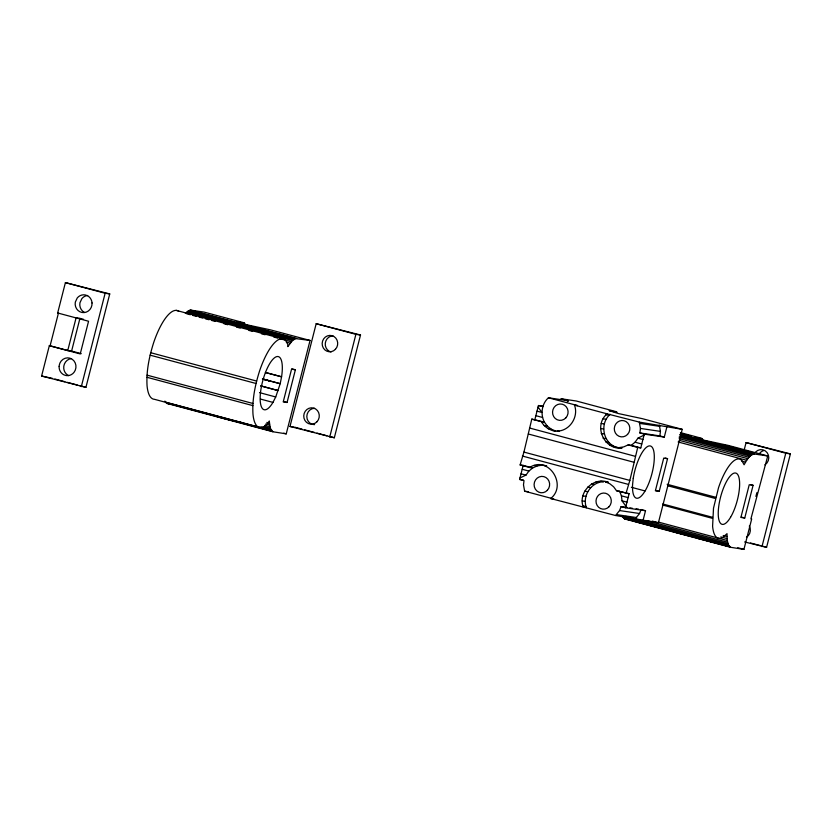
<?xml version="1.0" encoding="UTF-8"?>
<svg xmlns="http://www.w3.org/2000/svg" width="832" height="832" viewBox="0 0 832 832"><rect width="100%" height="100%" fill="white"/><g stroke="black" fill="none" stroke-linecap="round" stroke-linejoin="round"><path stroke-width="1.25" d="M728.468 544.97L727.241 540.509L727.033 533.645L722.977 537.295A40.997 13.135 -75 0 1 712.598 526.23L713.502 508.206L718.546 487.635A40.997 13.135 -75 0 1 741.801 460.512L744.099 464.786C746.533 460.626 749.07 454.969 754.302 453.991L767.749 455.967L750.901 518.908L751.67 519.022L743.933 549.38L730.548 547.279L624.624 518.95L622.544 516.641L728.468 544.97L730.548 547.279M260.343 427.627L154.419 399.298A45.864 14.695 -75 0 1 147.046 385.642C146.203 370.968 149.292 356.387 153.712 342.472A45.864 14.695 -75 0 1 178.932 311.407M272.854 431.756L270.265 428.189L269.277 420.982L268.778 422.573L264.576 426.348A45.864 14.695 -75 0 1 252.97 413.982C252.127 399.308 255.206 384.717 259.626 370.802A45.864 14.695 -75 0 1 285.636 340.465L287.882 344.625L287.841 346.611L292.427 340.59L295.641 338.603L310.055 340.444L286.239 433.857L272.854 431.756L166.941 403.426L164.861 401.118M583.336 507.27C577.533 492.534 593.507 476.341 608.442 482.321L605.363 481.874L609.794 483.735L613.6 486.762L616.512 490.724L629.106 493.73L625.529 507.78L621.109 506.594L619.559 510.557L615.534 515.507L550.67 498.524C567.601 485.233 548.506 455.062 529.63 467.48L520.114 464.942L523.931 452.088L531.794 419.11L544.388 422.115L547.3 426.078L551.106 429.104L555.537 430.966C549.567 430.57 544.284 426.743 541.31 421.658L531.794 419.11M586.414 507.718C581.984 496.163 591.063 481.832 603.678 481.738L600.61 481.281M614.203 447.034L622.034 448.074C603.938 450.216 593.06 425.537 607.11 413.847L639.309 422.094L682.219 429.343L658.403 522.746L615.534 515.507M617.282 447.491C603.075 443.903 599.165 423.467 610.189 414.305M666.838 427.066L664.29 437.091L644.29 434.127L639.881 432.952L640.453 428.428L639.309 422.094M664.29 437.091L659.87 435.906L660.442 431.392L659.298 425.048M567.33 401.638L568.433 400.743L548.434 397.779C541.726 403.676 540.218 414.305 544.388 422.115L541.31 421.658M626.028 493.272L629.855 480.428L637.707 447.439L640.786 447.897L644.29 434.127M280.197 383.708L281.58 376.792A27.498 8.809 -75 0 0 273.374 358.79A27.498 8.809 -75 0 0 260.156 398.018A27.498 8.809 -75 0 0 272.948 402.397L275.725 396.968L280.197 383.708L263.474 379.215M49.338 345.665L80.236 353.933L88.566 321.246L57.668 312.978L65.406 282.62L109.741 293.925L85.935 387.338L41.6 376.033L49.338 345.665L67.756 350.501L76.097 317.814M50.107 345.779L58.438 313.092L57.668 312.978M66.986 350.397L71.604 351.073L79.934 318.386L83.554 319.342M81.318 386.651L105.134 293.249L109.741 293.925M295.391 369.782L291.554 369.21L283.223 401.908L287.061 402.48L295.391 369.782L291.866 368.836M289.994 426.462L316.181 323.71L360.516 335.015L334.329 437.767L289.994 426.462L293.457 426.972M329.711 437.081L355.898 334.329L360.516 335.015M550.67 498.524L553.748 498.982L524.628 491.192L523.484 484.858L524.014 480.626L519.605 479.44L523.182 465.39L532.698 467.938L537.139 465.941L541.902 465.202L546.655 465.795L543.577 465.338M534.872 419.567L538.45 405.517L543.442 406.255M643.032 520.478L645.518 510.734L641.098 509.548L639.548 513.51L635.523 518.471M667.555 458.671L663.718 458.11L655.377 490.797L659.225 491.369L667.555 458.671L665.205 458.047M744.162 450.05L746.065 442.582L790.4 453.887L766.594 547.3L744.598 541.965M753.085 485.306L749.237 484.734L740.906 517.431L744.754 518.003L753.085 485.306L750.734 484.682M755.914 496.444L756.87 492.679M761.977 546.614L785.782 453.211L790.4 453.887M520 477.911L525.959 475.134L528.892 471.078L532.698 467.938L529.63 467.48M618.966 447.626L623.719 446.888L628.16 444.891L631.238 445.349L635.045 442.208L637.978 438.152L644.051 435.105M185.37 313.414L188.687 310.669L190.694 310.128L204.131 312.114L243.859 322.743L244.847 323.346L236.964 321.776L246.334 324.688L270.338 329.826L310.055 340.444M240.375 422.323L241.114 422.375M552.458 430.518L559.104 431.413M75.327 317.699L79.934 318.386M559.26 431.402L557.211 431.101C569.826 431.007 578.916 416.676 574.486 405.122L577.554 405.569L548.434 397.779M606.018 414.752L609.097 415.199M639.839 423.426L659.828 426.379M603.086 418.808L606.164 419.255M640.453 428.428L660.442 431.392M601.245 423.498L604.323 423.956M639.881 432.952L659.87 435.906M600.61 428.522L603.689 428.979M601.234 433.534L604.302 433.982M544.222 425.62L547.3 426.078M548.028 428.646L551.106 429.104M603.065 438.173L606.133 438.63M605.977 442.146L609.055 442.593M609.773 445.162L612.851 445.619M41.6 376.033L52.416 378.373M172.806 404.414L166.941 403.426M538.824 464.755L541.902 465.202M534.061 465.483L537.139 465.941M520.114 464.942L523.182 465.39M595.847 482.009L598.926 482.466M591.417 484.016L594.485 484.463M616.512 490.724L629.106 493.73M587.6 487.146L590.678 487.604M519.605 479.44L523.349 479.991M584.678 491.202L587.746 491.66M582.826 495.903L585.905 496.361M524.628 491.192L528.372 491.743M621.109 506.594L627.359 507.52M629.855 507.884L632.351 508.258M636.106 508.81L638.602 509.184M582.192 500.926L585.27 501.384M625.529 507.78L645.518 510.734M619.559 510.557L639.548 513.51M582.816 505.929L585.884 506.386M616.626 514.613L636.615 517.566M630.5 519.938L624.624 518.95M640.692 522.496L636.074 521.82L664.862 529.246M701.324 538.855L697.861 538.346L726.648 545.771M693.982 537.035L696.415 537.545M690.924 536.328L692.962 536.796M233.23 420.805L226.106 419.037M687.45 535.486L689.77 536.047M686.234 535.174L678.028 533.031M262.974 379.153L269.235 380.796L262.402 378.914M224.91 418.725L216.518 416.416M265.522 372.57L281.58 376.792L265.387 372.455M262.787 379.101L279.666 383.552M316.181 323.71L355.898 334.329M746.065 442.582L785.782 453.211M682.219 429.343L642.502 418.714L618.498 413.577L609.128 410.665L617.011 412.246L616.023 411.632L576.295 401.003L560.924 398.736L568.433 400.743M680.441 432.619L701.542 438.266L702.53 438.87L694.647 437.299L704.018 440.211L728.021 445.349L767.749 455.967M574.486 405.122L607.11 413.847M681.356 433.597L690.976 436.176L681.554 434.2M680.784 434.325L754.302 453.991M679.806 434.46L753.324 454.126M680.025 435.188L752.294 454.522M680.191 436.186L751.223 455.187M679.089 437.112L750.11 456.113M679.193 438.61L748.977 457.278M679.297 440.346L747.833 458.682M190.694 310.128L296.608 338.468M189.717 310.263L295.641 338.603M188.687 310.669L294.611 338.998M678.142 441.969L746.678 460.304M187.616 311.334L293.53 339.664M538.45 405.517L542.859 406.702M186.503 312.25L292.427 340.59M741.801 461.136L745.534 462.134M176.218 310.378L282.142 338.718M186.618 313.747L190.351 314.746M192.847 315.422L196.581 316.42M199.077 317.086L202.821 318.084M205.306 318.75L209.05 319.748M211.536 320.414L215.28 321.422M223.995 323.752L227.739 324.75M236.465 327.08L240.198 328.089M248.924 330.418L252.658 331.417M261.383 333.746L265.117 334.755M273.842 337.085L277.586 338.083M280.072 338.749L291.294 341.754M65.406 282.62L105.134 293.249M286.406 342.15L290.139 343.158M537.014 411.143L541.934 412.464L538.054 407.046M637.978 438.152L642.928 439.483M535.86 415.678L542.558 417.466M635.045 442.208L641.774 444.007M631.238 445.349L640.786 447.897M628.16 444.891L637.707 447.439M529.526 428.012L635.44 456.352M528.362 434.013L634.286 462.353M667.15 484.286L715.749 497.286M668.096 485.846L715.447 498.514M523.931 452.088L629.855 480.428M150.738 352.726L256.651 381.066M150.134 355.17L256.058 383.5M655.699 490.422L659.225 491.369M260.759 385.923L278.2 390.593L260.822 385.892M522.382 456.04L628.295 484.37M631.374 487.282L645.081 490.953M741.218 517.057L744.754 518.003M259.532 392.631L275.725 396.968M283.535 401.534L287.061 402.48M662.709 503.974L712.556 517.306M662.657 505.034L712.494 518.367M260.489 399.069L272.948 402.397M522.194 469.279L528.892 471.078M619.59 491.182L621.421 495.83L628.108 497.619M71.604 351.073L81.234 353.652M521.04 473.814L525.959 475.134M621.421 495.83L622.034 500.833L626.954 502.154M147.056 375.149L252.97 403.478M146.942 377.281L252.866 405.621M723.226 535.506L726.97 536.505M750.454 542.984L760.386 545.636M762.871 546.302L766.594 547.3M720.824 536.931L727.054 538.595M658.705 522.174L727.241 540.509M652.205 521.092L658.403 522.746M646.547 520.541L727.542 542.214M294.611 427.138L302.058 429.135M304.533 429.801L314.465 432.453M316.95 433.118L326.882 435.77M329.358 436.436L334.329 437.767M625.778 516.37L727.958 543.712M737.724 547.716L743.933 549.38M266.864 422.406L269.36 423.072M623.147 517.66L729.071 546M661.149 527.977L664.768 528.934M710.902 541.278L714.511 542.246M623.844 518.43L729.768 546.77M265.814 423.977L269.558 424.975M264.867 425.36L269.859 426.691M264.035 426.514L270.265 428.189M260.801 426.785L270.774 429.447M283.764 433.191L286.239 433.857M165.464 402.137L271.378 430.477M166.161 402.906L272.074 431.246M54.902 379.038L64.834 381.69M67.319 382.356L77.241 385.008M79.726 385.674L85.935 387.338M676.946 532.73L672.204 531.315M622.034 500.833L625.914 506.241M330.98 351.998A8.206 7.769 -81.6 0 1 333.018 335.858M314.579 424.653A8.206 7.769 -81.6 0 1 306.81 416.572A8.206 7.769 -81.6 0 1 314.6 408.262M755.518 452.088A8.206 7.769 -81.6 0 1 767.187 452.722A8.206 7.769 -81.6 0 1 764.889 464.849M758.888 454.49A8.206 7.769 -81.6 0 1 763.62 450.601M749.33 526.001A8.206 7.769 -81.6 0 1 746.47 537.243M68.723 375.627A8.913 8.434 -81.6 0 1 63.752 368.514L63.804 366.194A8.913 8.434 -81.6 0 1 71.261 358.592M84.49 312.437A8.913 8.434 -81.6 0 1 79.934 302.796L81.869 298.626A8.913 8.434 -81.6 0 1 87.662 295.506M59.166 366.486L59.134 367.827A8.913 8.434 -81.6 0 0 64.106 374.941L66.217 375.565A8.913 8.434 -81.6 0 0 74.1 372.237L75.254 370.23A8.913 8.434 -81.6 0 0 69.919 358.176A8.913 8.434 -81.6 0 0 59.197 365.508L59.166 366.486M92.04 302.973L91.894 305.282A8.913 8.434 -81.6 0 1 81.973 312.468A8.913 8.434 -81.6 0 1 75.317 302.11L77.262 297.939A8.913 8.434 -81.6 0 1 85.249 294.944L87.329 295.651A8.913 8.434 -81.6 0 1 92.04 302.973M633.246 478.338L632.57 484.702A27.009 8.653 -75 0 0 646.932 487.51A27.009 8.653 -75 0 0 651.248 446.368A27.009 8.653 -75 0 0 633.246 478.338M726.284 445.619L721.677 444.933L752.762 452.702L726.284 445.619M627.557 434.418A8.206 7.769 -81.6 0 0 624.094 420.753A8.206 7.769 -81.6 0 0 614.557 430.934A8.206 7.769 -81.6 0 0 627.557 434.418M547.362 490.287A8.206 7.769 -81.6 0 0 543.889 476.632A8.206 7.769 -81.6 0 0 534.352 486.814A8.206 7.769 -81.6 0 0 547.362 490.287M609.055 506.73A8.081 7.644 -81.6 0 0 605.644 493.282A8.081 7.644 -81.6 0 0 596.253 503.308A8.081 7.644 -81.6 0 0 609.055 506.73M565.812 417.903A8.206 7.769 -81.6 0 0 562.349 404.238A8.206 7.769 -81.6 0 0 552.802 414.419A8.206 7.769 -81.6 0 0 565.812 417.903M335.421 349.315A8.206 7.769 -81.6 0 0 331.958 335.65A8.206 7.769 -81.6 0 0 322.421 345.831A8.206 7.769 -81.6 0 0 335.421 349.315M317.002 421.72A8.206 7.769 -81.6 0 0 313.539 408.054A8.206 7.769 -81.6 0 0 304.002 418.236A8.206 7.769 -81.6 0 0 317.002 421.72M730.579 517.244A26.52 8.497 -75 0 0 737.256 473.99A26.52 8.497 -75 0 0 718.952 504.847A26.52 8.497 -75 0 0 730.579 517.244"/></g></svg>
